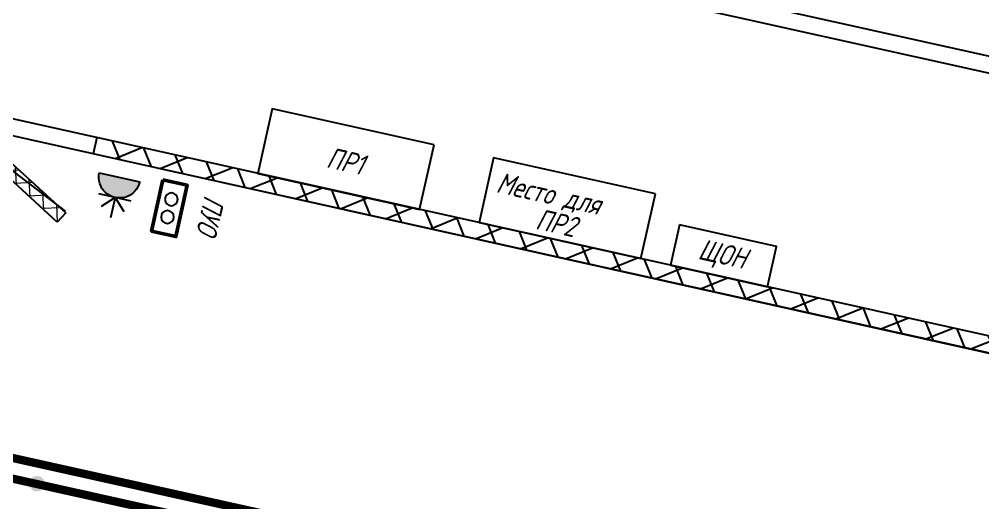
# Model space of a CAD drawing. Extents: x 5370511 to 5386565, y 1010429 to 1053793.
# Drawn here: x 5380468.77 to 5380474.58, y 1039684.61 to 1039687.53 of the extents above; entities that cross this region are included whole.
import ezdxf

# ---------------------------------------------------------------- set-up
doc = ezdxf.new("R2010")
doc.units = 0
doc.layers.get('0').update_dxf_attribs({"linetype": 'CONTINUOUS'})
doc.layers.add('ГП_сооружения', color=7, linetype='CONTINUOUS')
for name, color, linetype, lineweight in [('ЭС (09)', 7, 'CONTINUOUS', 13), ('ЭС (текст)', 7, 'CONTINUOUS', 25), ('ЭС (толстый)', 7, 'CONTINUOUS', 50), ('ЭС (тонкий)', 7, 'CONTINUOUS', 25), ('ЭС сети', 1, 'CONTINUOUS', 50)]:
    doc.layers.add(name, color=color, linetype=linetype, lineweight=lineweight)
doc.styles.add('ЭС', font='gost_nipi.shx', dxfattribs={"oblique": 14.99997778074544})

# ---------------------------------------------------------------- blocks, each defined once
blk = doc.blocks.new('A$C66294541')
at = {"layer": 'ЭС (толстый)', "transparency": 33554687}
blk.add_lwpolyline([(-2.273736754432321e-13, 1.5), (2.273736754432321e-13, -1.5), (6.337375746707835, -1.500000000000171), (6.337375746707153, 1.499999999999829)], close=True, dxfattribs=at)
at = {"layer": 'ЭС (тонкий)', "transparency": 33554687}
for centre in [(2.074748287260263, 0), (4.262627459447458, 0)]:
    blk.add_circle(centre, 0.7739395860935111, dxfattribs=at)
blk = doc.blocks.new('*U59')
h = blk.add_hatch(color=256)
edge = h.paths.add_edge_path()
edge.add_arc((2.842170943040401e-14, 0), 2.499999999999943, 0, 180)
edge.add_line((-2.499999999999972, 0), (2.499999999999972, 0))
for p, q in [((0, 2.499999999999943), (0, 5)), ((2.85747852246318e-14, 2.499999999999943), (-1.414213562373067, 3.914213562373038)), ((2.90878432451791e-14, 2.499999999999943), (1.414213562373124, 3.914213562373038)), ((2.85747852246318e-14, 2.499999999999943), (-1.999999999999971, 2.499999999999944)), ((2.000000000000029, 2.499999999999943), (2.90878432451791e-14, 2.499999999999943)), ((-2.499999999999972, 0), (2.499999999999972, 0))]:
    blk.add_line(p, q)
blk.add_arc((2.842170943040401e-14, 0), 2.499999999999943, 0, 180)
blk = doc.blocks.new('A$C47E8533E')
at = {"layer": 'ЭС (09)', "ltscale": 0.35, "transparency": 33554687}
h = blk.add_hatch(dxfattribs=at)
h.set_pattern_fill('ANSI37', color=256, scale=0.5)
h.set_pattern_definition([(45, (-12486.28603223808, 2832.33230286552), (-1.122532015133644, 1.122532015133644), []), (135, (-12486.28603223808, 2832.33230286552), (-1.122532015133644, -1.122532015133644), [])])
h.paths.add_polyline_path([(-17.99999999999818, 1.499999999999545), (-18, 0), (0, 0), (0, 1.499999999999545)])
at = {"linetype": 'Continuous', "transparency": 33554687}
for p, q in [((0, 1.499999999999545), (-17.99999999999818, 1.499999999999545)), ((-17.99999999999818, 1.499999999999545), (-18, 0))]:
    blk.add_line(p, q, dxfattribs=at)
at = {"transparency": 33554687}
for p, q in [((0, 0), (0, 1.499999999999545)), ((-18, 0), (0, 0))]:
    blk.add_line(p, q, dxfattribs=at)
blk = doc.blocks.new('*U120')
at = {"layer": 'ГП_сооружения'}
h = blk.add_hatch(color=253, dxfattribs=at)
h.dxf.hatch_style = 1
h.paths.add_polyline_path([(252.9301260435386, -192.4126057107866, -1), (251.058436198342, -192.4125299741833, -1)])
at = {"layer": 'ЭС (тонкий)', "transparency": 33554687}
h = blk.add_hatch(dxfattribs=at)
h.set_pattern_fill('ANSI37', color=253, angle=79.77202800376043)
h.set_pattern_definition([(124.7720280037604, (-858.270248284183, 1107.706243992727), (-2.608033060492139, -1.810742542544358), []), (214.7720280037604, (-858.270248284183, 1107.706243992727), (1.810742542544358, -2.608033060492139), [])])
h.paths.add_polyline_path([(249.9257382694811, -152.0404310978874), (249.9455592679003, -150.0404310978863), (269.8373475850601, -150.0416634402352), (269.8373475850601, -150.0423593426069), (289.8373475850592, -150.0423593426078), (376.0178459597444, -150.048241387879), (376.0178459597498, -152.0482427959166)])
h.paths.add_polyline_path([(211.3977735042188, -152.0423593441421), (211.3977735035676, -99.04235934414578), (351.3977734914604, -99.04235934365647), (411.3977734877387, -99.04235934345274), (411.3977734879206, -152.0423593434527), (394.0178459602946, -152.0462621572126), (394.0376669563082, -150.0462623999492), (409.3977734879134, -150.0423593434582), (409.3977734877442, -101.04235934346), (351.3977734914713, -101.042359342727), (213.3977735035749, -101.0423593432054), (213.3977735037167, -142.042359343028), (213.2944953937429, -142.042359343028), (213.2944953937429, -150.042359343028), (231.925738271337, -150.042359343028), (231.9257382713424, -152.0423593450089)])
at = {"layer": 'ГП_сооружения', "color": 253, "const_width": 1}
blk.add_lwpolyline([(499.9906101680835, 19.96449753974844), (0.0008087674568741932, 19.9847317608195), (-0.00938948796169825, -190.0051513877681), (499.980411912665, -190.0253850907245)], close=True, dxfattribs=at)
at = {"layer": 'ГП_сооружения', "color": 253, "ltscale": 0.3, "const_width": 1}
blk.add_lwpolyline([(-2.087713047719035, -192.4494824066902), (501.9911533684997, -192.4584931076566)], dxfattribs=at)
at = {"layer": 'ЭС (тонкий)', "color": 253, "transparency": 33554687}
for p, q in [((251.3462960191498, -117.0423593443895), (371.4474537654276, -117.0423593443895)), ((251.3462960191498, -119.0423593434582), (371.4474537654276, -119.0423593434582)), ((249.9257382694757, -150.0404310978856, -0.002781181478951819), (231.925738271337, -150.0404310979447, -0.002781181478951819)), ((249.9455592679003, -150.0404310978863, -0.002781181478951819), (249.9257382694811, -152.0404310978863, -0.002781181478951819)), ((376.0464331301052, -150.0482433390284, -0.002781181478951819), (249.9455592679003, -150.0404310978863, -0.002781181478951819)), ((249.9257382694811, -152.0404310978874, -0.002781181478951819), (234.922398448082, -152.0404310971612, -0.002781181478951819)), ((376.026612131627, -152.0482433390014, -0.002781181478951819), (249.9257382694811, -152.0404310978874, -0.002781181478951819))]:
    blk.add_line(p, q, dxfattribs=at)
for points in [[(394.0177733770349, -152.0497498327802), (411.3977733627787, -152.0504531886488), (411.399918233971, -99.0504532320499), (211.3999183977382, -99.04235937853969), (211.397773526546, -152.0423593351386), (231.9177735097426, -152.0431897645083), (248.1574699769506, -159.5438469792714)], [(289.8373475850601, -142.0423593426069), (269.8373475850601, -142.0423593426069), (269.8373475850601, -150.0423593426069), (289.8373475850592, -150.0423593426078), (289.8373475850592, -142.0423593426069)], [(317.1941001540188, -142.0423593426069), (297.1941001540188, -142.0423593426069), (297.1941001540188, -150.0423593426069), (317.1941001540179, -150.0423593426078), (317.1941001540179, -142.0423593426069)], [(320.8276893454538, -145.0423593428616), (320.8276893454538, -150.0423593428616), (332.8276893454538, -150.0423593428616), (332.8276893454538, -145.0423593428616), (320.8276893454538, -145.0423593428616)], [(249.8977734950265, -152.0439174019391), (375.9977733917719, -152.049020576578), (392.2374698589508, -159.5496777913411)]]:
    blk.add_lwpolyline(points, dxfattribs=at)
at = {"layer": 'ЭС (тонкий)', "color": 253, "transparency": 33554687, "xscale": -1}
for name, p, rotation in [('A$C47E8533E', (231.9257382713429, -152.0423593450089, -0.002781181478951708), 329.9999999998021), ('A$C66294541', (260.3517425780444, -153.2964403277442), 90), ('*U59', (253.6628708702417, -154.1268252953018), 180)]:
    blk.add_blockref(name, p, dxfattribs=dict(at, rotation=rotation))
at = {"layer": 'ЭС (текст)', "color": 253, "transparency": 33554687, "style": 'ЭС', "oblique": 15}
for s, p in [('Место для', (298.284926080715, -146.0306660693734)), ('ПР1', (277.6276696968082, -147.545407615826)), ('ЩОН', (323.8001506495975, -148.5855922226795)), ('ПР2', (303.8725769170114, -149.3105893389459))]:
    blk.add_text(s, height=2.5, dxfattribs=at).set_placement(p)
at = {"layer": 'ЭС (текст)', "color": 253, "transparency": 33554687, "insert": (264.1313415210714, -153.9223407662635, 0.002781181478951819), "char_height": 2.5, "width": 5.684158695363521, "attachment_point": 7, "rotation": 270.0000000000001, "style": 'ЭС', "bg_fill": 3, "box_fill_scale": 1.5, "bg_fill_color": 256, "bg_fill_transparency": 0}
blk.add_mtext('ПУО', dxfattribs=at)

msp = doc.modelspace()

# ---------------------------------------------------------------- block references
at = {"layer": 'ЭС сети', "color": 1, "lineweight": 15, "xscale": 0.05, "yscale": 0.05, "zscale": 0.05, "rotation": 347.4452412758856}
msp.add_blockref('*U120', (5380458.669127449, 1039696.858846182), dxfattribs=at)

doc.saveas('drawing.dxf')
